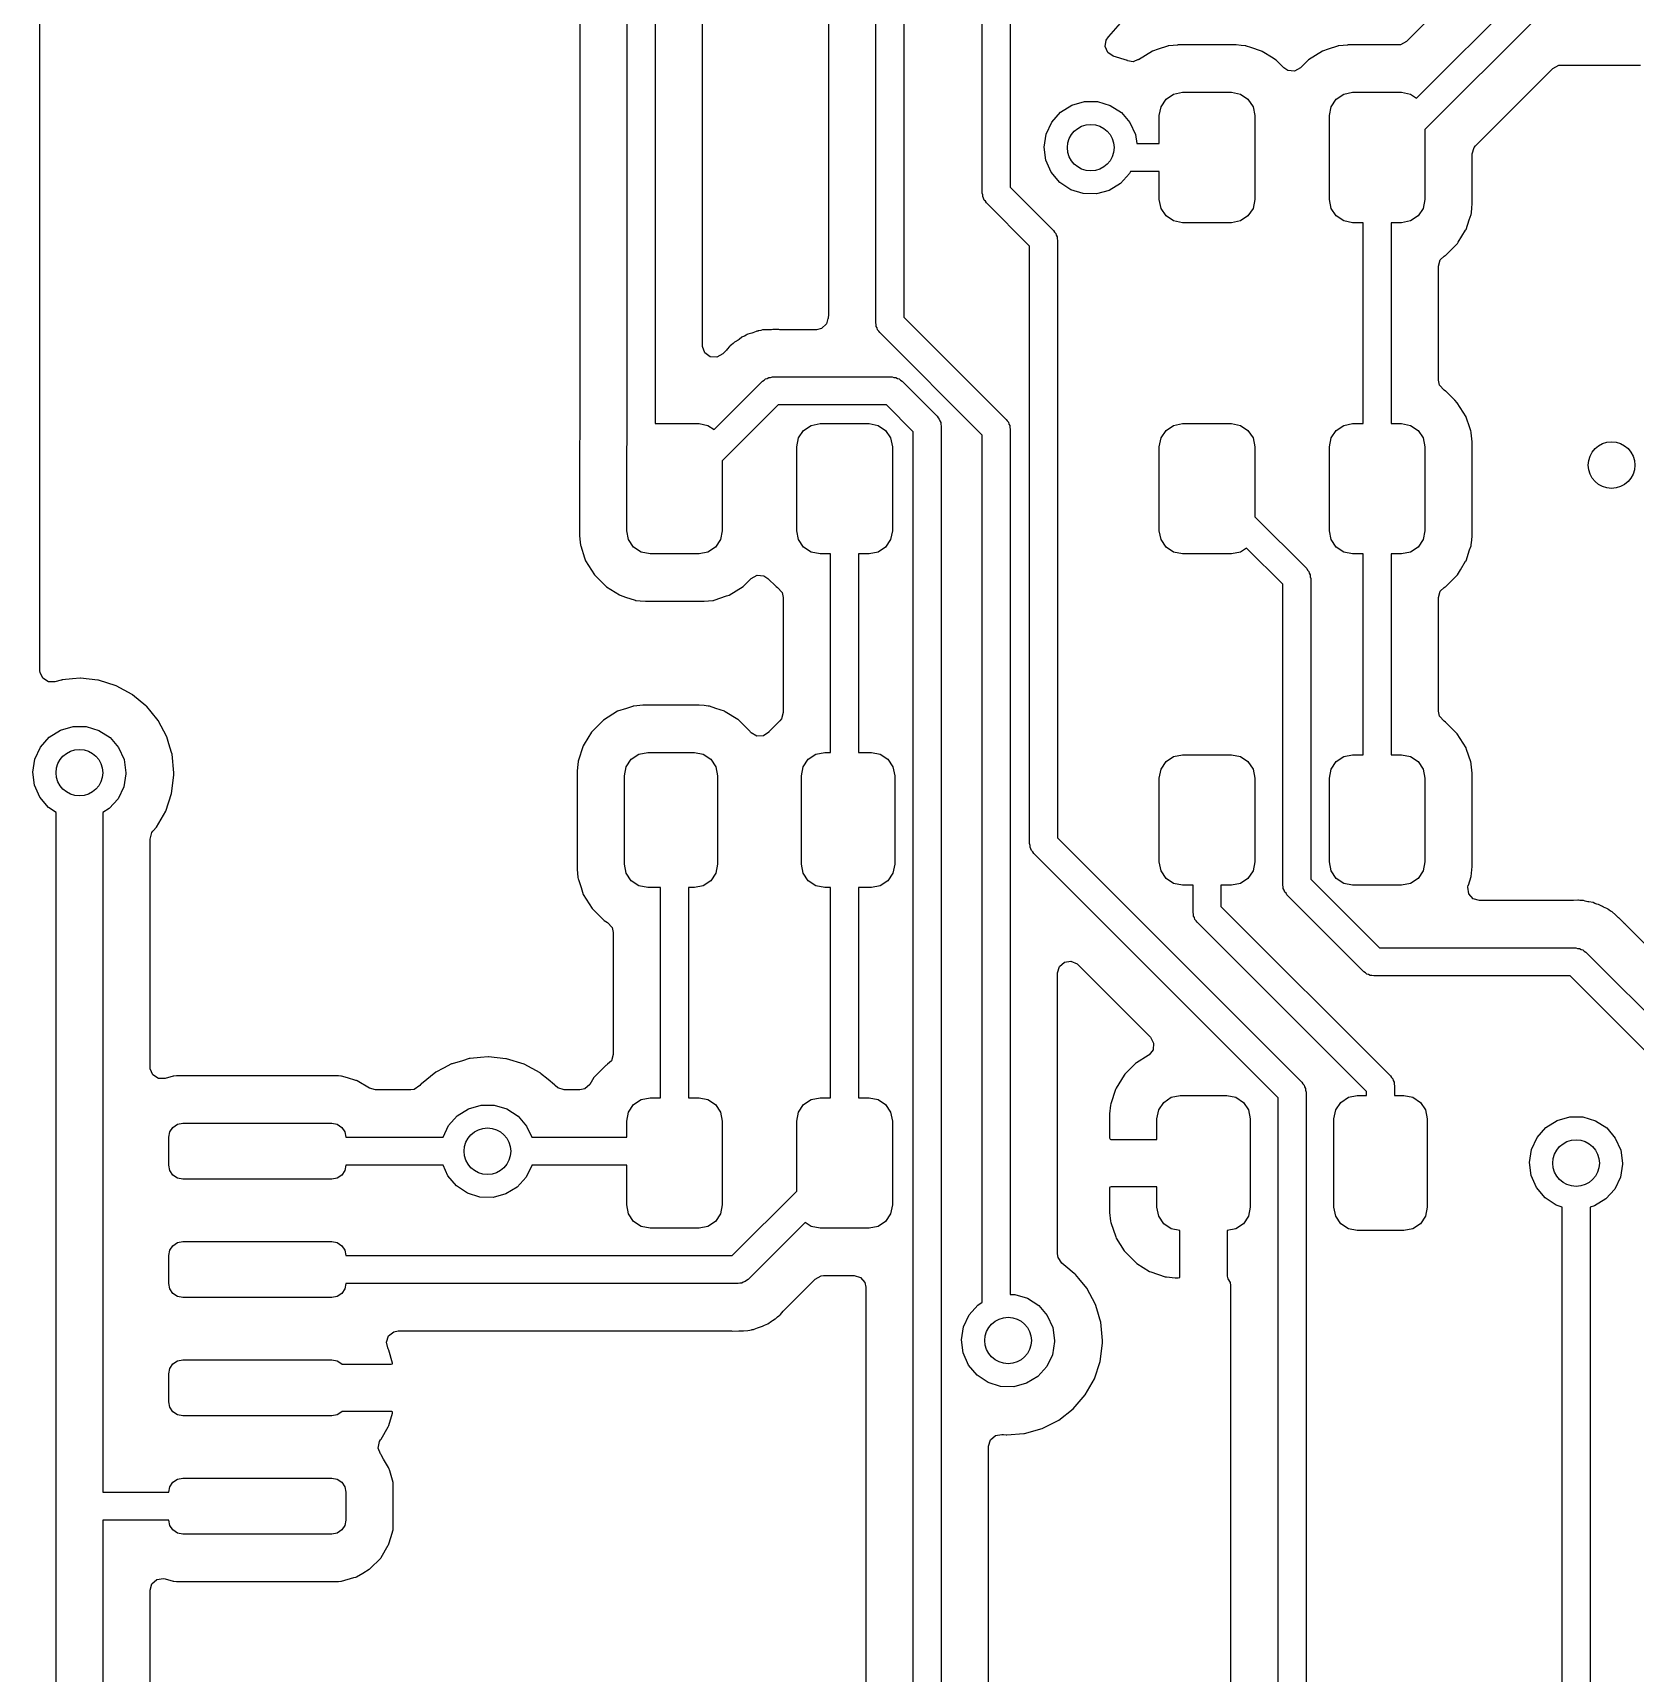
# Model space of a CAD drawing. Extents: x 41 to 172, y -227 to -42.
# Drawn here: x 107.14 to 124.33, y -128.03 to -110.42 of the extents above; entities that cross this region are included whole.
import ezdxf

# ---------------------------------------------------------------- set-up
doc = ezdxf.new("R2010")
doc.units = 0
doc.layers.add('BLACK', color=7, linetype='CONTINUOUS')

msp = doc.modelspace()

# ---------------------------------------------------------------- linework, layer by layer
at = {"layer": 'BLACK', "linetype": 'CONTINUOUS'}
for p, q in [((116.182, -113.534), (116.182, -87.2127)), ((116.482, -87.2131), (116.482, -113.472)), ((115.673, -87.5631), (115.673, -113.452)), ((113.515, -114.841), (113.515, -109.565)), ((113.815, -109.565), (113.815, -114.616)), ((122.722, -109.67), (121.877, -110.515)), ((113.006, -109.915), (113.006, -114.76)), ((114.323, -113.78), (114.323, -109.918)), ((121.987, -111.123), (123.107, -110.003)), ((107.212, -117.269), (107.212, -110.227)), ((117.325, -112.141), (117.325, -110.236)), ((117.625, -110.298), (117.625, -112.079)), ((118.707, -110.433), (118.807, -110.317)), ((123.276, -110.259), (122.075, -111.46)), ((118.643, -110.569), (118.655, -110.499)), ((118.672, -110.634), (118.643, -110.569)), ((118.655, -110.499), (118.68, -110.463)), ((118.68, -110.463), (118.682, -110.462)), ((118.682, -110.462), (118.707, -110.433)), ((119.312, -110.565), (119.213, -110.598)), ((119.319, -110.562), (119.312, -110.565)), ((119.312, -110.565), (119.312, -110.565)), ((119.326, -110.562), (119.319, -110.562)), ((119.421, -110.552), (119.326, -110.562)), ((119.326, -110.562), (119.326, -110.562)), ((119.425, -110.551), (119.421, -110.552)), ((119.421, -110.552), (119.421, -110.552)), ((120.05, -110.551), (119.425, -110.551)), ((120.105, -110.557), (120.05, -110.551)), ((120.148, -110.562), (120.105, -110.557)), ((120.155, -110.562), (120.148, -110.562)), ((120.148, -110.562), (120.148, -110.562)), ((120.161, -110.564), (120.155, -110.562)), ((120.208, -110.58), (120.161, -110.564)), ((120.161, -110.564), (120.161, -110.564)), ((120.323, -110.618), (120.208, -110.58)), ((121.137, -110.565), (121.038, -110.598)), ((121.144, -110.562), (121.137, -110.565)), ((121.137, -110.565), (121.137, -110.565)), ((121.151, -110.562), (121.144, -110.562)), ((121.246, -110.552), (121.151, -110.562)), ((121.151, -110.562), (121.151, -110.562)), ((121.25, -110.551), (121.246, -110.552)), ((121.246, -110.552), (121.246, -110.552)), ((121.788, -110.551), (121.25, -110.551)), ((121.814, -110.549), (121.788, -110.551)), ((121.877, -110.515), (121.814, -110.549)), ((118.731, -110.673), (118.672, -110.634)), ((118.882, -110.72), (118.731, -110.673)), ((118.885, -110.722), (118.882, -110.72)), ((118.946, -110.731), (118.885, -110.722)), ((118.999, -110.709), (118.946, -110.731)), ((119.001, -110.712), (118.999, -110.709)), ((119.151, -110.618), (119.001, -110.712)), ((119.213, -110.598), (119.151, -110.618)), ((120.329, -110.622), (120.323, -110.618)), ((120.448, -110.695), (120.329, -110.622)), ((120.329, -110.622), (120.329, -110.622)), ((120.473, -110.711), (120.448, -110.695)), ((120.482, -110.72), (120.473, -110.711)), ((120.561, -110.798), (120.482, -110.72)), ((120.826, -110.712), (120.741, -110.797)), ((120.976, -110.618), (120.826, -110.712)), ((121.038, -110.598), (120.976, -110.618)), ((123.449, -110.804), (123.512, -110.77)), ((123.512, -110.77), (123.538, -110.767)), ((123.538, -110.767), (124.391, -110.767)), ((120.606, -110.827), (120.561, -110.798)), ((120.677, -110.832), (120.606, -110.827)), ((120.739, -110.798), (120.677, -110.832)), ((120.741, -110.797), (120.739, -110.798)), ((122.62, -111.633), (123.449, -110.804)), ((119.298, -111.133), (119.379, -111.079)), ((119.379, -111.079), (119.475, -111.06)), ((119.475, -111.06), (120, -111.06)), ((120, -111.06), (120.096, -111.079)), ((120.096, -111.079), (120.177, -111.133)), ((121.123, -111.133), (121.204, -111.079)), ((121.204, -111.079), (121.3, -111.06)), ((121.3, -111.06), (121.825, -111.06)), ((121.825, -111.06), (121.921, -111.079)), ((121.921, -111.079), (121.987, -111.123)), ((118.071, -111.379), (118.165, -111.273)), ((118.165, -111.273), (118.285, -111.197)), ((118.285, -111.197), (118.421, -111.158)), ((118.421, -111.158), (118.563, -111.159)), ((118.563, -111.159), (118.699, -111.2)), ((118.699, -111.2), (118.818, -111.277)), ((118.818, -111.277), (118.91, -111.384)), ((119.225, -111.31), (119.244, -111.214)), ((119.244, -111.214), (119.298, -111.133)), ((120.177, -111.133), (120.231, -111.214)), ((120.231, -111.214), (120.25, -111.31)), ((121.05, -111.31), (121.069, -111.214)), ((121.069, -111.214), (121.123, -111.133)), ((118.011, -111.508), (118.071, -111.379)), ((118.91, -111.384), (118.969, -111.513)), ((119.225, -111.61), (119.225, -111.31)), ((120.25, -111.31), (120.25, -112.21)), ((121.05, -112.21), (121.05, -111.31)), ((122.075, -111.46), (122.075, -112.21)), ((117.989, -111.648), (118.011, -111.508)), ((118.007, -111.788), (117.989, -111.648)), ((118.969, -111.513), (118.983, -111.61)), ((118.983, -111.61), (119.225, -111.61)), ((122.604, -111.654), (122.62, -111.633)), ((118.065, -111.918), (118.007, -111.788)), ((122.584, -111.722), (122.604, -111.654)), ((122.584, -112.26), (122.584, -111.722)), ((118.156, -112.027), (118.065, -111.918)), ((118.904, -111.933), (118.808, -112.038)), ((118.915, -111.91), (118.904, -111.933)), ((119.225, -111.91), (118.915, -111.91)), ((119.225, -112.21), (119.225, -111.91)), ((117.33, -112.16), (117.325, -112.141)), ((117.33, -112.18), (117.33, -112.16)), ((117.625, -112.079), (118.089, -112.543)), ((118.274, -112.105), (118.156, -112.027)), ((118.409, -112.147), (118.274, -112.105)), ((118.551, -112.15), (118.409, -112.147)), ((118.688, -112.113), (118.551, -112.15)), ((118.808, -112.038), (118.688, -112.113)), ((117.34, -112.197), (117.33, -112.18)), ((117.345, -112.216), (117.34, -112.197)), ((117.359, -112.23), (117.345, -112.216)), ((117.369, -112.247), (117.359, -112.23)), ((117.833, -112.711), (117.369, -112.247)), ((119.244, -112.306), (119.225, -112.21)), ((119.298, -112.387), (119.244, -112.306)), ((120.231, -112.306), (120.177, -112.387)), ((120.25, -112.21), (120.231, -112.306)), ((121.069, -112.306), (121.05, -112.21)), ((121.123, -112.387), (121.069, -112.306)), ((122.056, -112.306), (122.002, -112.387)), ((122.075, -112.21), (122.056, -112.306)), ((122.574, -112.358), (122.58, -112.296)), ((122.58, -112.296), (122.584, -112.26)), ((119.379, -112.441), (119.298, -112.387)), ((119.475, -112.46), (119.379, -112.441)), ((120, -112.46), (119.475, -112.46)), ((120.096, -112.441), (120, -112.46)), ((120.177, -112.387), (120.096, -112.441)), ((121.204, -112.441), (121.123, -112.387)), ((121.3, -112.46), (121.204, -112.441)), ((121.412, -112.46), (121.3, -112.46)), ((121.412, -114.616), (121.412, -112.46)), ((121.825, -112.46), (121.712, -112.46)), ((121.712, -112.46), (121.712, -114.616)), ((121.921, -112.441), (121.825, -112.46)), ((122.002, -112.387), (121.921, -112.441)), ((122.517, -112.533), (122.551, -112.43)), ((122.551, -112.43), (122.571, -112.371)), ((122.571, -112.371), (122.573, -112.365)), ((122.571, -112.371), (122.571, -112.371)), ((122.573, -112.365), (122.574, -112.358)), ((118.089, -112.543), (118.099, -112.56)), ((118.099, -112.56), (118.113, -112.574)), ((118.113, -112.574), (118.118, -112.593)), ((118.118, -112.593), (118.128, -112.61)), ((118.128, -112.61), (118.128, -112.63)), ((118.128, -112.63), (118.133, -112.649)), ((118.133, -112.649), (118.133, -119.064)), ((122.299, -112.808), (122.424, -112.683)), ((122.424, -112.683), (122.434, -112.667)), ((122.434, -112.667), (122.513, -112.539)), ((122.513, -112.539), (122.517, -112.533)), ((122.513, -112.539), (122.513, -112.539)), ((117.833, -119.126), (117.833, -112.711)), ((122.221, -112.927), (122.241, -112.859)), ((122.241, -112.859), (122.281, -112.82)), ((122.281, -112.82), (122.293, -112.812)), ((122.293, -112.812), (122.299, -112.808)), ((122.293, -112.812), (122.293, -112.812)), ((122.221, -114.149), (122.221, -112.927)), ((115.654, -113.547), (115.601, -113.595)), ((115.669, -113.487), (115.654, -113.547)), ((115.671, -113.487), (115.669, -113.487)), ((115.673, -113.464), (115.671, -113.471)), ((115.671, -113.471), (115.671, -113.479)), ((115.671, -113.479), (115.671, -113.487)), ((115.673, -113.452), (115.673, -113.464)), ((116.187, -113.553), (116.182, -113.534)), ((116.187, -113.573), (116.187, -113.553)), ((116.197, -113.59), (116.187, -113.573)), ((116.482, -113.472), (117.581, -114.571)), ((114.65, -113.757), (114.635, -113.77)), ((114.665, -113.742), (114.65, -113.757)), ((114.672, -113.738), (114.665, -113.742)), ((114.705, -113.719), (114.672, -113.738)), ((114.672, -113.738), (114.672, -113.738)), ((114.715, -113.712), (114.705, -113.719)), ((114.745, -113.69), (114.715, -113.712)), ((114.752, -113.685), (114.745, -113.69)), ((114.772, -113.677), (114.752, -113.685)), ((114.79, -113.668), (114.772, -113.677)), ((114.802, -113.661), (114.79, -113.668)), ((114.808, -113.657), (114.802, -113.661)), ((114.853, -113.644), (114.808, -113.657)), ((114.864, -113.641), (114.853, -113.644)), ((114.9, -113.627), (114.864, -113.641)), ((114.907, -113.624), (114.9, -113.627)), ((114.9, -113.627), (114.9, -113.627)), ((114.915, -113.623), (114.907, -113.624)), ((114.921, -113.622), (114.915, -113.623)), ((114.915, -113.623), (114.915, -113.623)), ((114.928, -113.621), (114.921, -113.622)), ((114.948, -113.617), (114.928, -113.621)), ((114.968, -113.611), (114.948, -113.617)), ((115.014, -113.609), (114.968, -113.611)), ((115.026, -113.609), (115.014, -113.609)), ((115.031, -113.608), (115.026, -113.609)), ((115.06, -113.608), (115.031, -113.608)), ((115.064, -113.608), (115.06, -113.608)), ((115.079, -113.607), (115.064, -113.608)), ((115.134, -113.606), (115.079, -113.607)), ((115.142, -113.607), (115.134, -113.606)), ((115.154, -113.608), (115.142, -113.607)), ((115.142, -113.607), (115.142, -113.607)), ((115.545, -113.608), (115.154, -113.608)), ((115.601, -113.595), (115.545, -113.608)), ((116.202, -113.609), (116.197, -113.59)), ((116.216, -113.623), (116.202, -113.609)), ((116.226, -113.64), (116.216, -113.623)), ((117.325, -114.739), (116.226, -113.64)), ((114.324, -113.789), (114.323, -113.78)), ((114.349, -113.855), (114.324, -113.789)), ((114.405, -113.898), (114.349, -113.855)), ((114.476, -113.903), (114.405, -113.898)), ((114.539, -113.869), (114.476, -113.903)), ((114.58, -113.827), (114.539, -113.869)), ((114.588, -113.818), (114.58, -113.827)), ((114.613, -113.789), (114.588, -113.818)), ((114.618, -113.783), (114.613, -113.789)), ((114.635, -113.77), (114.618, -113.783)), ((115.053, -114.122), (115.072, -114.116)), ((115.072, -114.116), (116.358, -114.116)), ((116.358, -114.116), (116.377, -114.122)), ((114.447, -114.679), (114.966, -114.16)), ((114.966, -114.16), (114.983, -114.151)), ((114.983, -114.151), (114.997, -114.137)), ((114.997, -114.137), (115.016, -114.131)), ((115.016, -114.131), (115.033, -114.122)), ((115.033, -114.122), (115.053, -114.122)), ((116.377, -114.122), (116.397, -114.122)), ((116.397, -114.122), (116.414, -114.131)), ((116.414, -114.131), (116.433, -114.137)), ((116.433, -114.137), (116.447, -114.151)), ((116.447, -114.151), (116.464, -114.16)), ((116.464, -114.16), (116.841, -114.537)), ((122.233, -114.203), (122.221, -114.149)), ((122.281, -114.256), (122.233, -114.203)), ((122.298, -114.267), (122.281, -114.256)), ((122.303, -114.272), (122.298, -114.267)), ((122.396, -114.364), (122.303, -114.272)), ((115.134, -114.416), (114.535, -115.016)), ((116.296, -114.416), (115.134, -114.416)), ((116.585, -114.705), (116.296, -114.416)), ((122.423, -114.392), (122.396, -114.364)), ((122.517, -114.542), (122.423, -114.392)), ((113.815, -114.616), (114.285, -114.616)), ((114.285, -114.616), (114.381, -114.635)), ((114.381, -114.635), (114.447, -114.679)), ((115.408, -114.689), (115.489, -114.635)), ((115.489, -114.635), (115.585, -114.616)), ((115.585, -114.616), (116.11, -114.616)), ((116.11, -114.616), (116.206, -114.635)), ((116.206, -114.635), (116.287, -114.689)), ((116.841, -114.537), (116.85, -114.554)), ((116.85, -114.554), (116.864, -114.568)), ((116.864, -114.568), (116.87, -114.587)), ((116.87, -114.587), (116.879, -114.604)), ((116.879, -114.604), (116.879, -114.624)), ((116.879, -114.624), (116.885, -114.643)), ((116.885, -114.643), (116.885, -135.487)), ((117.581, -114.571), (117.591, -114.588)), ((117.591, -114.588), (117.605, -114.602)), ((117.605, -114.602), (117.61, -114.621)), ((117.61, -114.621), (117.62, -114.638)), ((117.62, -114.638), (117.62, -114.658)), ((119.298, -114.689), (119.379, -114.635)), ((119.379, -114.635), (119.475, -114.616)), ((119.475, -114.616), (120, -114.616)), ((120, -114.616), (120.096, -114.635)), ((120.096, -114.635), (120.177, -114.689)), ((121.123, -114.689), (121.204, -114.635)), ((121.204, -114.635), (121.3, -114.616)), ((121.3, -114.616), (121.412, -114.616)), ((121.712, -114.616), (121.825, -114.616)), ((121.825, -114.616), (121.921, -114.635)), ((121.921, -114.635), (122.002, -114.689)), ((122.519, -114.549), (122.517, -114.542)), ((122.557, -114.663), (122.519, -114.549)), ((113.006, -114.773), (113.001, -114.816)), ((113.001, -114.816), (113.001, -115.816)), ((113.006, -114.76), (113.006, -114.773)), ((115.335, -114.866), (115.354, -114.77)), ((115.354, -114.77), (115.408, -114.689)), ((116.287, -114.689), (116.341, -114.77)), ((116.341, -114.77), (116.36, -114.866)), ((116.585, -135.425), (116.585, -114.705)), ((117.325, -124.05), (117.325, -114.739)), ((117.62, -114.658), (117.625, -114.677)), ((117.625, -114.677), (117.625, -123.965)), ((119.225, -114.866), (119.244, -114.77)), ((119.244, -114.77), (119.298, -114.689)), ((120.177, -114.689), (120.231, -114.77)), ((120.231, -114.77), (120.25, -114.866)), ((121.05, -114.866), (121.069, -114.77)), ((121.069, -114.77), (121.123, -114.689)), ((122.002, -114.689), (122.056, -114.77)), ((122.056, -114.77), (122.075, -114.866)), ((122.567, -114.693), (122.557, -114.663)), ((122.573, -114.71), (122.567, -114.693)), ((122.573, -114.717), (122.573, -114.71)), ((122.583, -114.812), (122.573, -114.717)), ((122.573, -114.717), (122.573, -114.717)), ((122.584, -114.816), (122.583, -114.812)), ((122.584, -115.816), (122.584, -114.816)), ((113.51, -114.866), (113.515, -114.841)), ((113.51, -115.766), (113.51, -114.866)), ((115.335, -115.766), (115.335, -114.866)), ((116.36, -114.866), (116.36, -115.766)), ((119.225, -115.766), (119.225, -114.866)), ((120.25, -114.866), (120.25, -115.616)), ((121.05, -115.766), (121.05, -114.866)), ((122.075, -114.866), (122.075, -115.766)), ((114.535, -115.016), (114.535, -115.766)), ((120.25, -115.616), (120.807, -116.173)), ((113.001, -115.816), (113.002, -115.82)), ((113.002, -115.82), (113.002, -115.82)), ((113.002, -115.82), (113.009, -115.89)), ((113.529, -115.862), (113.51, -115.766)), ((113.583, -115.943), (113.529, -115.862)), ((114.516, -115.862), (114.462, -115.943)), ((114.535, -115.766), (114.516, -115.862)), ((115.354, -115.862), (115.335, -115.766)), ((115.408, -115.943), (115.354, -115.862)), ((116.341, -115.862), (116.287, -115.943)), ((116.36, -115.766), (116.341, -115.862)), ((119.244, -115.862), (119.225, -115.766)), ((119.298, -115.943), (119.244, -115.862)), ((121.069, -115.862), (121.05, -115.766)), ((121.123, -115.943), (121.069, -115.862)), ((122.056, -115.862), (122.002, -115.943)), ((122.075, -115.766), (122.056, -115.862)), ((122.576, -115.888), (122.578, -115.871)), ((122.578, -115.871), (122.584, -115.816)), ((113.009, -115.89), (113.012, -115.922)), ((113.012, -115.922), (113.015, -115.929)), ((113.015, -115.929), (113.015, -115.929)), ((113.015, -115.929), (113.057, -116.056)), ((113.664, -115.997), (113.583, -115.943)), ((113.76, -116.016), (113.664, -115.997)), ((114.285, -116.016), (113.76, -116.016)), ((114.381, -115.997), (114.285, -116.016)), ((114.462, -115.943), (114.381, -115.997)), ((115.489, -115.997), (115.408, -115.943)), ((115.585, -116.016), (115.489, -115.997)), ((115.697, -116.016), (115.585, -116.016)), ((115.697, -118.147), (115.697, -116.016)), ((116.11, -116.016), (115.997, -116.016)), ((115.997, -116.016), (115.997, -118.147)), ((116.206, -115.997), (116.11, -116.016)), ((116.287, -115.943), (116.206, -115.997)), ((119.379, -115.997), (119.298, -115.943)), ((119.475, -116.016), (119.379, -115.997)), ((120, -116.016), (119.475, -116.016)), ((120.096, -115.997), (120, -116.016)), ((120.162, -115.953), (120.096, -115.997)), ((120.55, -116.341), (120.162, -115.953)), ((121.204, -115.997), (121.123, -115.943)), ((121.3, -116.016), (121.204, -115.997)), ((121.412, -116.016), (121.3, -116.016)), ((121.412, -118.172), (121.412, -116.016)), ((121.825, -116.016), (121.712, -116.016)), ((121.712, -116.016), (121.712, -118.172)), ((121.921, -115.997), (121.825, -116.016)), ((122.002, -115.943), (121.921, -115.997)), ((122.517, -116.089), (122.556, -115.972)), ((122.556, -115.972), (122.571, -115.927)), ((122.571, -115.927), (122.573, -115.921)), ((122.571, -115.927), (122.571, -115.927)), ((122.573, -115.921), (122.576, -115.888)), ((113.057, -116.056), (113.068, -116.09)), ((113.068, -116.09), (113.162, -116.24)), ((120.807, -116.173), (120.816, -116.19)), ((120.816, -116.19), (120.83, -116.204)), ((120.83, -116.204), (120.835, -116.223)), ((120.835, -116.223), (120.845, -116.24)), ((122.424, -116.239), (122.457, -116.186)), ((122.457, -116.186), (122.513, -116.095)), ((122.513, -116.095), (122.517, -116.089)), ((122.513, -116.095), (122.513, -116.095)), ((113.162, -116.24), (113.287, -116.365)), ((113.287, -116.365), (113.293, -116.369)), ((113.293, -116.369), (113.293, -116.369)), ((113.293, -116.369), (113.43, -116.454)), ((114.609, -116.458), (114.759, -116.364)), ((114.759, -116.364), (114.846, -116.278)), ((114.846, -116.278), (114.908, -116.244)), ((114.908, -116.244), (114.979, -116.249)), ((114.979, -116.249), (115.024, -116.278)), ((115.024, -116.278), (115.112, -116.365)), ((115.112, -116.365), (115.129, -116.376)), ((115.129, -116.376), (115.177, -116.429)), ((120.55, -119.57), (120.55, -116.341)), ((120.845, -116.24), (120.845, -116.26)), ((120.845, -116.26), (120.85, -116.279)), ((120.85, -116.279), (120.85, -119.508)), ((122.241, -116.415), (122.281, -116.376)), ((122.281, -116.376), (122.293, -116.368)), ((122.293, -116.368), (122.299, -116.364)), ((122.293, -116.368), (122.293, -116.368)), ((122.299, -116.364), (122.424, -116.239)), ((113.43, -116.454), (113.437, -116.458)), ((113.437, -116.458), (113.497, -116.478)), ((113.497, -116.478), (113.599, -116.512)), ((113.599, -116.512), (113.599, -116.512)), ((113.599, -116.512), (113.605, -116.514)), ((113.605, -116.514), (113.612, -116.514)), ((113.612, -116.514), (113.612, -116.514)), ((113.612, -116.514), (113.655, -116.519)), ((113.655, -116.519), (113.71, -116.524)), ((113.71, -116.524), (114.335, -116.524)), ((114.335, -116.524), (114.339, -116.524)), ((114.339, -116.524), (114.434, -116.514)), ((114.339, -116.524), (114.339, -116.524)), ((114.434, -116.514), (114.434, -116.514)), ((114.434, -116.514), (114.441, -116.514)), ((114.441, -116.514), (114.448, -116.511)), ((114.448, -116.511), (114.58, -116.467)), ((114.448, -116.511), (114.448, -116.511)), ((114.58, -116.467), (114.609, -116.458)), ((115.177, -116.429), (115.189, -116.483)), ((115.189, -116.483), (115.189, -117.718)), ((122.221, -116.483), (122.241, -116.415)), ((122.221, -117.705), (122.221, -116.483)), ((107.213, -117.287), (107.212, -117.269)), ((107.242, -117.351), (107.213, -117.287)), ((107.302, -117.39), (107.242, -117.351)), ((107.373, -117.39), (107.302, -117.39)), ((107.439, -117.37), (107.373, -117.39)), ((107.445, -117.369), (107.439, -117.37)), ((107.439, -117.37), (107.439, -117.37)), ((107.451, -117.368), (107.445, -117.369)), ((107.56, -117.358), (107.451, -117.368)), ((107.451, -117.368), (107.451, -117.368)), ((107.642, -117.351), (107.56, -117.358)), ((107.648, -117.351), (107.642, -117.351)), ((107.833, -117.371), (107.648, -117.351)), ((107.648, -117.351), (107.648, -117.351)), ((107.839, -117.371), (107.833, -117.371)), ((107.833, -117.371), (107.833, -117.371)), ((108.028, -117.43), (107.839, -117.371)), ((108.202, -117.524), (108.028, -117.43)), ((108.206, -117.528), (108.202, -117.524)), ((108.349, -117.646), (108.206, -117.528)), ((108.206, -117.528), (108.206, -117.528)), ((113.685, -117.638), (113.681, -117.639)), ((114.285, -117.638), (113.685, -117.638)), ((114.34, -117.644), (114.285, -117.638)), ((108.354, -117.65), (108.349, -117.646)), ((108.358, -117.655), (108.354, -117.65)), ((108.404, -117.711), (108.358, -117.655)), ((108.358, -117.655), (108.358, -117.655)), ((108.479, -117.803), (108.404, -117.711)), ((108.572, -117.978), (108.479, -117.803)), ((113.261, -117.799), (113.136, -117.924)), ((113.411, -117.705), (113.261, -117.799)), ((113.506, -117.674), (113.411, -117.705)), ((113.572, -117.652), (113.506, -117.674)), ((113.579, -117.649), (113.572, -117.652)), ((113.572, -117.652), (113.572, -117.652)), ((113.586, -117.649), (113.579, -117.649)), ((113.681, -117.639), (113.586, -117.649)), ((113.586, -117.649), (113.586, -117.649)), ((113.681, -117.639), (113.681, -117.639)), ((114.383, -117.649), (114.34, -117.644)), ((114.39, -117.649), (114.383, -117.649)), ((114.383, -117.649), (114.383, -117.649)), ((114.396, -117.651), (114.39, -117.649)), ((114.464, -117.674), (114.396, -117.651)), ((114.396, -117.651), (114.396, -117.651)), ((114.558, -117.705), (114.464, -117.674)), ((114.564, -117.709), (114.558, -117.705)), ((114.702, -117.794), (114.564, -117.709)), ((114.564, -117.709), (114.564, -117.709)), ((114.708, -117.798), (114.702, -117.794)), ((114.833, -117.923), (114.708, -117.798)), ((115.152, -117.807), (115.036, -117.924)), ((115.169, -117.786), (115.152, -117.807)), ((115.189, -117.718), (115.169, -117.786)), ((122.233, -117.759), (122.221, -117.705)), ((122.281, -117.812), (122.233, -117.759)), ((122.298, -117.823), (122.281, -117.812)), ((107.217, -118.089), (107.311, -117.983)), ((107.311, -117.983), (107.431, -117.908)), ((107.431, -117.908), (107.567, -117.869)), ((107.567, -117.869), (107.709, -117.869)), ((107.709, -117.869), (107.845, -117.91)), ((107.845, -117.91), (107.964, -117.987)), ((107.964, -117.987), (108.056, -118.095)), ((108.595, -118.055), (108.572, -117.978)), ((113.132, -117.93), (113.053, -118.057)), ((113.136, -117.924), (113.132, -117.93)), ((113.132, -117.93), (113.132, -117.93)), ((114.837, -117.928), (114.833, -117.923)), ((114.844, -117.936), (114.837, -117.928)), ((114.905, -117.972), (114.844, -117.936)), ((114.976, -117.968), (114.905, -117.972)), ((115.033, -117.928), (114.976, -117.968)), ((115.036, -117.924), (115.033, -117.928)), ((122.423, -117.948), (122.298, -117.823)), ((122.517, -118.098), (122.423, -117.948)), ((107.157, -118.218), (107.217, -118.089)), ((108.056, -118.095), (108.115, -118.224)), ((108.623, -118.148), (108.595, -118.055)), ((108.629, -118.167), (108.623, -118.148)), ((113.043, -118.074), (112.987, -118.242)), ((113.053, -118.057), (113.043, -118.074)), ((113.558, -118.22), (113.639, -118.166)), ((113.639, -118.166), (113.735, -118.147)), ((113.735, -118.147), (114.235, -118.147)), ((114.235, -118.147), (114.331, -118.166)), ((114.331, -118.166), (114.412, -118.22)), ((115.458, -118.22), (115.539, -118.166)), ((115.539, -118.166), (115.635, -118.147)), ((115.635, -118.147), (115.697, -118.147)), ((115.997, -118.147), (116.135, -118.147)), ((116.135, -118.147), (116.231, -118.166)), ((116.231, -118.166), (116.312, -118.22)), ((122.522, -118.114), (122.517, -118.098)), ((122.567, -118.249), (122.522, -118.114)), ((107.135, -118.358), (107.157, -118.218)), ((108.115, -118.224), (108.135, -118.364)), ((108.648, -118.364), (108.629, -118.167)), ((112.984, -118.274), (112.977, -118.347)), ((112.987, -118.249), (112.984, -118.274)), ((112.987, -118.242), (112.987, -118.249)), ((112.987, -118.249), (112.987, -118.249)), ((113.485, -118.397), (113.504, -118.301)), ((113.504, -118.301), (113.558, -118.22)), ((114.412, -118.22), (114.466, -118.301)), ((114.466, -118.301), (114.485, -118.397)), ((115.385, -118.397), (115.404, -118.301)), ((115.404, -118.301), (115.458, -118.22)), ((116.312, -118.22), (116.366, -118.301)), ((116.366, -118.301), (116.385, -118.397)), ((119.225, -118.422), (119.244, -118.326)), ((119.244, -118.326), (119.298, -118.245)), ((119.298, -118.245), (119.379, -118.191)), ((119.379, -118.191), (119.475, -118.172)), ((119.475, -118.172), (120, -118.172)), ((120, -118.172), (120.096, -118.191)), ((120.096, -118.191), (120.177, -118.245)), ((120.177, -118.245), (120.231, -118.326)), ((120.231, -118.326), (120.25, -118.422)), ((121.05, -118.422), (121.069, -118.326)), ((121.069, -118.326), (121.123, -118.245)), ((121.123, -118.245), (121.204, -118.191)), ((121.204, -118.191), (121.3, -118.172)), ((121.3, -118.172), (121.412, -118.172)), ((121.712, -118.172), (121.825, -118.172)), ((121.825, -118.172), (121.921, -118.191)), ((121.921, -118.191), (122.002, -118.245)), ((122.002, -118.245), (122.056, -118.326)), ((122.056, -118.326), (122.075, -118.422)), ((122.573, -118.266), (122.567, -118.249)), ((122.573, -118.273), (122.573, -118.266)), ((122.583, -118.368), (122.573, -118.273)), ((122.573, -118.273), (122.573, -118.273)), ((107.153, -118.498), (107.135, -118.358)), ((107.211, -118.628), (107.153, -118.498)), ((108.111, -118.516), (108.05, -118.644)), ((108.135, -118.376), (108.111, -118.516)), ((108.135, -118.364), (108.135, -118.376)), ((108.623, -118.589), (108.648, -118.392)), ((108.648, -118.368), (108.648, -118.364)), ((108.648, -118.375), (108.648, -118.368)), ((108.648, -118.368), (108.648, -118.368)), ((108.648, -118.392), (108.648, -118.375)), ((112.977, -118.347), (112.977, -119.397)), ((113.485, -119.347), (113.485, -118.397)), ((114.485, -118.397), (114.485, -119.347)), ((115.385, -119.347), (115.385, -118.397)), ((116.385, -118.397), (116.385, -119.347)), ((119.225, -119.322), (119.225, -118.422)), ((120.25, -118.422), (120.25, -119.322)), ((121.05, -119.322), (121.05, -118.422)), ((122.075, -118.422), (122.075, -119.322)), ((122.584, -118.372), (122.583, -118.368)), ((122.584, -119.372), (122.584, -118.372)), ((107.302, -118.737), (107.211, -118.628)), ((108.05, -118.644), (107.954, -118.749)), ((108.561, -118.776), (108.623, -118.589)), ((107.385, -118.792), (107.302, -118.737)), ((107.385, -130.085), (107.385, -118.792)), ((107.954, -118.749), (107.885, -118.791)), ((107.885, -118.791), (107.885, -126.088)), ((108.463, -118.948), (108.561, -118.776)), ((108.393, -119.076), (108.414, -119.007)), ((108.414, -119.007), (108.424, -118.993)), ((108.424, -118.993), (108.427, -118.99)), ((108.427, -118.99), (108.463, -118.948)), ((108.393, -121.527), (108.393, -119.076)), ((117.838, -119.145), (117.833, -119.126)), ((117.838, -119.165), (117.838, -119.145)), ((117.848, -119.182), (117.838, -119.165)), ((117.853, -119.201), (117.848, -119.182)), ((117.867, -119.215), (117.853, -119.201)), ((117.877, -119.232), (117.867, -119.215)), ((118.133, -119.064), (120.756, -121.687)), ((112.977, -119.397), (112.977, -119.401)), ((113.504, -119.443), (113.485, -119.347)), ((114.485, -119.347), (114.466, -119.443)), ((115.404, -119.443), (115.385, -119.347)), ((116.385, -119.347), (116.366, -119.443)), ((120.5, -121.855), (117.877, -119.232)), ((119.244, -119.418), (119.225, -119.322)), ((120.25, -119.322), (120.231, -119.418)), ((121.069, -119.418), (121.05, -119.322)), ((122.075, -119.322), (122.056, -119.418)), ((122.573, -119.477), (122.584, -119.372)), ((112.977, -119.401), (112.977, -119.401)), ((112.977, -119.401), (112.986, -119.49)), ((112.986, -119.49), (112.987, -119.503)), ((112.987, -119.503), (112.99, -119.51)), ((112.99, -119.51), (112.99, -119.51)), ((112.99, -119.51), (113.019, -119.598)), ((113.558, -119.524), (113.504, -119.443)), ((113.639, -119.578), (113.558, -119.524)), ((114.412, -119.524), (114.331, -119.578)), ((114.466, -119.443), (114.412, -119.524)), ((115.458, -119.524), (115.404, -119.443)), ((115.539, -119.578), (115.458, -119.524)), ((116.312, -119.524), (116.231, -119.578)), ((116.366, -119.443), (116.312, -119.524)), ((119.298, -119.499), (119.244, -119.418)), ((119.379, -119.553), (119.298, -119.499)), ((119.475, -119.572), (119.379, -119.553)), ((119.587, -119.572), (119.475, -119.572)), ((119.587, -119.864), (119.587, -119.572)), ((120, -119.572), (119.887, -119.572)), ((119.887, -119.572), (119.887, -119.802)), ((120.096, -119.553), (120, -119.572)), ((120.177, -119.499), (120.096, -119.553)), ((120.231, -119.418), (120.177, -119.499)), ((120.556, -119.589), (120.55, -119.57)), ((120.85, -119.508), (121.588, -120.246)), ((121.123, -119.499), (121.069, -119.418)), ((121.204, -119.553), (121.123, -119.499)), ((121.3, -119.572), (121.204, -119.553)), ((121.825, -119.572), (121.3, -119.572)), ((121.921, -119.553), (121.825, -119.572)), ((122.002, -119.499), (121.921, -119.553)), ((122.056, -119.418), (122.002, -119.499)), ((122.536, -119.594), (122.541, -119.572)), ((122.541, -119.572), (122.542, -119.571)), ((122.542, -119.571), (122.573, -119.477)), ((113.019, -119.598), (113.043, -119.671)), ((113.043, -119.671), (113.137, -119.821)), ((113.735, -119.597), (113.639, -119.578)), ((113.872, -119.597), (113.735, -119.597)), ((113.872, -121.855), (113.872, -119.597)), ((114.235, -119.597), (114.172, -119.597)), ((114.172, -119.597), (114.172, -121.855)), ((114.331, -119.578), (114.235, -119.597)), ((115.635, -119.597), (115.539, -119.578)), ((115.697, -119.597), (115.635, -119.597)), ((115.697, -121.855), (115.697, -119.597)), ((116.135, -119.597), (115.997, -119.597)), ((115.997, -119.597), (115.997, -121.855)), ((116.231, -119.578), (116.135, -119.597)), ((120.556, -119.609), (120.556, -119.589)), ((120.565, -119.626), (120.556, -119.609)), ((120.571, -119.645), (120.565, -119.626)), ((120.585, -119.659), (120.571, -119.645)), ((120.594, -119.676), (120.585, -119.659)), ((121.42, -120.502), (120.594, -119.676)), ((122.546, -119.664), (122.536, -119.594)), ((122.593, -119.717), (122.546, -119.664)), ((122.661, -119.737), (122.593, -119.717)), ((123.659, -119.737), (122.661, -119.737)), ((123.671, -119.737), (123.659, -119.737)), ((123.717, -119.733), (123.671, -119.737)), ((123.725, -119.734), (123.717, -119.733)), ((123.738, -119.736), (123.725, -119.734)), ((123.758, -119.737), (123.738, -119.736)), ((123.779, -119.737), (123.758, -119.737)), ((123.796, -119.742), (123.779, -119.737)), ((123.824, -119.749), (123.796, -119.742)), ((123.836, -119.751), (123.824, -119.749)), ((123.881, -119.759), (123.836, -119.751)), ((113.137, -119.821), (113.262, -119.946)), ((119.593, -119.883), (119.587, -119.864)), ((119.593, -119.903), (119.593, -119.883)), ((119.602, -119.92), (119.593, -119.903)), ((119.608, -119.939), (119.602, -119.92)), ((119.887, -119.802), (121.706, -121.62)), ((123.901, -119.767), (123.881, -119.759)), ((123.92, -119.774), (123.901, -119.767)), ((123.94, -119.779), (123.92, -119.774)), ((123.947, -119.783), (123.94, -119.779)), ((123.981, -119.801), (123.947, -119.783)), ((123.947, -119.783), (123.947, -119.783)), ((123.991, -119.806), (123.981, -119.801)), ((124.027, -119.822), (123.991, -119.806)), ((124.034, -119.825), (124.027, -119.822)), ((124.027, -119.822), (124.027, -119.822)), ((124.04, -119.83), (124.034, -119.825)), ((124.051, -119.838), (124.04, -119.83)), ((124.067, -119.849), (124.051, -119.838)), ((124.079, -119.855), (124.067, -119.849)), ((124.086, -119.859), (124.079, -119.855)), ((124.12, -119.891), (124.086, -119.859)), ((124.129, -119.898), (124.12, -119.891)), ((124.132, -119.901), (124.129, -119.898)), ((124.153, -119.922), (124.132, -119.901)), ((124.156, -119.924), (124.153, -119.922)), ((124.207, -119.973), (124.156, -119.924)), ((113.262, -119.946), (113.268, -119.95)), ((113.268, -119.95), (113.268, -119.95)), ((113.268, -119.95), (113.304, -119.972)), ((113.304, -119.972), (113.352, -120.025)), ((113.352, -120.025), (113.364, -120.08)), ((113.364, -120.08), (113.364, -121.388)), ((119.622, -119.953), (119.608, -119.939)), ((119.631, -119.97), (119.622, -119.953)), ((121.45, -121.788), (119.631, -119.97)), ((124.212, -119.98), (124.207, -119.973)), ((124.22, -119.988), (124.212, -119.98)), ((124.212, -119.98), (124.212, -119.98)), ((128.28, -124.049), (124.22, -119.988)), ((121.588, -120.246), (123.696, -120.246)), ((123.696, -120.246), (123.715, -120.251)), ((123.715, -120.251), (123.735, -120.251)), ((123.735, -120.251), (123.752, -120.261)), ((123.752, -120.261), (123.771, -120.266)), ((123.771, -120.266), (123.785, -120.28)), ((118.133, -120.512), (118.154, -120.444)), ((118.154, -120.444), (118.207, -120.397)), ((118.207, -120.397), (118.277, -120.387)), ((118.277, -120.387), (118.342, -120.417)), ((118.342, -120.417), (118.349, -120.423)), ((118.349, -120.423), (119.13, -121.204)), ((123.785, -120.28), (123.802, -120.29)), ((123.802, -120.29), (128.261, -124.749)), ((118.133, -123.531), (118.133, -120.512)), ((121.437, -120.512), (121.42, -120.502)), ((121.451, -120.526), (121.437, -120.512)), ((121.47, -120.531), (121.451, -120.526)), ((121.487, -120.541), (121.47, -120.531)), ((121.507, -120.541), (121.487, -120.541)), ((121.526, -120.546), (121.507, -120.541)), ((123.634, -120.546), (121.526, -120.546)), ((128.049, -124.961), (123.634, -120.546)), ((119.13, -121.204), (119.164, -121.267)), ((119.164, -121.267), (119.159, -121.338)), ((111.629, -121.491), (111.543, -121.536)), ((111.634, -121.488), (111.629, -121.491)), ((111.629, -121.491), (111.629, -121.491)), ((111.745, -121.456), (111.634, -121.488)), ((111.818, -121.434), (111.745, -121.456)), ((111.824, -121.433), (111.818, -121.434)), ((111.818, -121.434), (111.818, -121.434)), ((111.83, -121.432), (111.824, -121.433)), ((111.939, -121.422), (111.83, -121.432)), ((111.83, -121.432), (111.83, -121.432)), ((112.021, -121.415), (111.939, -121.422)), ((112.027, -121.415), (112.021, -121.415)), ((112.212, -121.435), (112.027, -121.415)), ((112.027, -121.415), (112.027, -121.415)), ((112.218, -121.435), (112.212, -121.435)), ((112.212, -121.435), (112.212, -121.435)), ((112.407, -121.494), (112.218, -121.435)), ((112.581, -121.588), (112.407, -121.494)), ((113.28, -121.512), (113.252, -121.54)), ((113.286, -121.507), (113.28, -121.512)), ((113.292, -121.503), (113.286, -121.507)), ((113.304, -121.495), (113.292, -121.503)), ((113.292, -121.503), (113.292, -121.503)), ((113.344, -121.456), (113.304, -121.495)), ((113.364, -121.388), (113.344, -121.456)), ((118.971, -121.487), (118.856, -121.602)), ((118.982, -121.478), (118.971, -121.487)), ((119.107, -121.401), (118.982, -121.478)), ((119.117, -121.394), (119.107, -121.401)), ((119.159, -121.338), (119.117, -121.394)), ((108.395, -121.544), (108.393, -121.527)), ((108.424, -121.609), (108.395, -121.544)), ((108.484, -121.647), (108.424, -121.609)), ((108.555, -121.648), (108.484, -121.647)), ((108.641, -121.622), (108.555, -121.648)), ((108.648, -121.622), (108.641, -121.622)), ((108.676, -121.62), (108.648, -121.622)), ((108.648, -121.622), (108.648, -121.622)), ((108.678, -121.619), (108.676, -121.62)), ((108.676, -121.62), (108.676, -121.62)), ((110.412, -121.619), (108.678, -121.619)), ((110.414, -121.62), (110.412, -121.619)), ((110.442, -121.622), (110.414, -121.62)), ((110.414, -121.62), (110.414, -121.62)), ((110.449, -121.622), (110.442, -121.622)), ((110.442, -121.622), (110.442, -121.622)), ((110.513, -121.641), (110.449, -121.622)), ((110.601, -121.667), (110.513, -121.641)), ((110.609, -121.669), (110.601, -121.667)), ((110.601, -121.667), (110.601, -121.667)), ((110.615, -121.673), (110.609, -121.669)), ((110.749, -121.752), (110.615, -121.673)), ((110.615, -121.673), (110.615, -121.673)), ((111.459, -121.58), (111.305, -121.704)), ((111.543, -121.536), (111.459, -121.58)), ((112.585, -121.592), (112.581, -121.588)), ((112.667, -121.659), (112.585, -121.592)), ((112.585, -121.592), (112.585, -121.592)), ((112.733, -121.714), (112.667, -121.659)), ((113.157, -121.638), (113.113, -121.71)), ((113.161, -121.632), (113.157, -121.638)), ((113.157, -121.638), (113.157, -121.638)), ((113.252, -121.54), (113.161, -121.632)), ((118.847, -121.613), (118.762, -121.751)), ((118.856, -121.602), (118.847, -121.613)), ((120.756, -121.687), (120.766, -121.704)), ((121.706, -121.62), (121.716, -121.637)), ((121.716, -121.637), (121.73, -121.651)), ((121.73, -121.651), (121.735, -121.67)), ((121.735, -121.67), (121.745, -121.687)), ((121.745, -121.687), (121.745, -121.707)), ((110.813, -121.769), (110.749, -121.752)), ((111.191, -121.769), (110.813, -121.769)), ((111.229, -121.764), (111.191, -121.769)), ((111.288, -121.724), (111.229, -121.764)), ((111.301, -121.709), (111.288, -121.724)), ((111.305, -121.704), (111.301, -121.709)), ((112.737, -121.719), (112.733, -121.714)), ((112.741, -121.723), (112.737, -121.719)), ((112.737, -121.719), (112.737, -121.719)), ((112.77, -121.749), (112.741, -121.723)), ((112.838, -121.769), (112.77, -121.749)), ((113.005, -121.769), (112.838, -121.769)), ((113.06, -121.757), (113.005, -121.769)), ((113.113, -121.71), (113.06, -121.757)), ((113.664, -121.874), (113.76, -121.855)), ((113.76, -121.855), (113.872, -121.855)), ((114.172, -121.855), (114.285, -121.855)), ((114.285, -121.855), (114.381, -121.874)), ((115.489, -121.874), (115.585, -121.855)), ((115.585, -121.855), (115.697, -121.855)), ((115.997, -121.855), (116.11, -121.855)), ((116.11, -121.855), (116.206, -121.874)), ((118.756, -121.764), (118.705, -121.919)), ((118.762, -121.751), (118.756, -121.764)), ((119.273, -121.903), (119.354, -121.849)), ((119.354, -121.849), (119.45, -121.83)), ((119.45, -121.83), (119.95, -121.83)), ((119.95, -121.83), (120.046, -121.849)), ((120.046, -121.849), (120.127, -121.903)), ((120.5, -136.971), (120.5, -121.855)), ((120.766, -121.704), (120.78, -121.718)), ((120.78, -121.718), (120.785, -121.737)), ((120.785, -121.737), (120.795, -121.754)), ((120.795, -121.754), (120.795, -121.774)), ((120.795, -121.774), (120.8, -121.793)), ((120.8, -121.793), (120.8, -137.033)), ((121.173, -121.903), (121.254, -121.849)), ((121.254, -121.849), (121.35, -121.83)), ((121.35, -121.83), (121.45, -121.83)), ((121.45, -121.83), (121.45, -121.788)), ((121.745, -121.707), (121.75, -121.726)), ((121.75, -121.726), (121.75, -121.83)), ((121.75, -121.83), (121.85, -121.83)), ((121.85, -121.83), (121.946, -121.849)), ((121.946, -121.849), (122.027, -121.903)), ((111.69, -122.047), (111.81, -121.972)), ((111.81, -121.972), (111.946, -121.933)), ((111.946, -121.933), (112.088, -121.933)), ((112.088, -121.933), (112.224, -121.974)), ((112.224, -121.974), (112.343, -122.051)), ((113.51, -122.105), (113.529, -122.009)), ((113.529, -122.009), (113.583, -121.928)), ((113.583, -121.928), (113.664, -121.874)), ((114.381, -121.874), (114.462, -121.928)), ((114.462, -121.928), (114.516, -122.009)), ((114.516, -122.009), (114.535, -122.105)), ((115.335, -122.105), (115.354, -122.009)), ((115.354, -122.009), (115.408, -121.928)), ((115.408, -121.928), (115.489, -121.874)), ((116.206, -121.874), (116.287, -121.928)), ((116.287, -121.928), (116.341, -122.009)), ((116.341, -122.009), (116.36, -122.105)), ((118.702, -121.932), (118.692, -122.026)), ((118.692, -122.026), (118.692, -122.033)), ((118.692, -122.033), (118.692, -122.283)), ((118.705, -121.919), (118.702, -121.932)), ((119.2, -122.08), (119.219, -121.984)), ((119.219, -121.984), (119.273, -121.903)), ((120.127, -121.903), (120.181, -121.984)), ((120.181, -121.984), (120.2, -122.08)), ((121.1, -122.08), (121.119, -121.984)), ((121.119, -121.984), (121.173, -121.903)), ((122.027, -121.903), (122.081, -121.984)), ((122.081, -121.984), (122.1, -122.08)), ((108.606, -122.221), (108.639, -122.172)), ((108.639, -122.172), (108.688, -122.139)), ((108.688, -122.139), (108.745, -122.128)), ((108.745, -122.128), (110.345, -122.128)), ((110.345, -122.128), (110.402, -122.139)), ((110.402, -122.139), (110.451, -122.172)), ((110.451, -122.172), (110.484, -122.221)), ((111.538, -122.278), (111.596, -122.153)), ((111.596, -122.153), (111.69, -122.047)), ((112.343, -122.051), (112.435, -122.159)), ((112.435, -122.159), (112.49, -122.278)), ((113.51, -122.278), (113.51, -122.105)), ((114.535, -122.105), (114.535, -123.005)), ((115.335, -122.855), (115.335, -122.105)), ((116.36, -122.105), (116.36, -123.005)), ((119.2, -122.301), (119.2, -122.08)), ((120.2, -122.08), (120.2, -123.03)), ((121.1, -123.03), (121.1, -122.08)), ((122.1, -122.08), (122.1, -123.03)), ((123.28, -122.28), (123.374, -122.174)), ((123.374, -122.174), (123.494, -122.099)), ((123.494, -122.099), (123.63, -122.06)), ((123.63, -122.06), (123.772, -122.06)), ((123.772, -122.06), (123.908, -122.101)), ((123.908, -122.101), (124.027, -122.178)), ((124.027, -122.178), (124.119, -122.286)), ((108.595, -122.278), (108.606, -122.221)), ((108.595, -122.578), (108.595, -122.278)), ((110.484, -122.221), (110.495, -122.278)), ((110.495, -122.278), (111.538, -122.278)), ((112.49, -122.278), (113.51, -122.278)), ((118.692, -122.283), (118.696, -122.298)), ((118.696, -122.298), (118.698, -122.299)), ((118.698, -122.299), (118.706, -122.301)), ((118.706, -122.301), (119.2, -122.301)), ((123.22, -122.409), (123.28, -122.28)), ((124.119, -122.286), (124.178, -122.415)), ((123.198, -122.549), (123.22, -122.409)), ((123.216, -122.689), (123.198, -122.549)), ((124.198, -122.567), (124.174, -122.707)), ((124.178, -122.415), (124.198, -122.555)), ((124.198, -122.555), (124.198, -122.567)), ((108.606, -122.635), (108.595, -122.578)), ((108.639, -122.684), (108.606, -122.635)), ((108.688, -122.717), (108.639, -122.684)), ((108.745, -122.728), (108.688, -122.717)), ((110.345, -122.728), (108.745, -122.728)), ((110.402, -122.717), (110.345, -122.728)), ((110.451, -122.684), (110.402, -122.717)), ((110.484, -122.635), (110.451, -122.684)), ((110.495, -122.578), (110.484, -122.635)), ((111.539, -122.578), (110.495, -122.578)), ((111.59, -122.692), (111.539, -122.578)), ((111.681, -122.801), (111.59, -122.692)), ((112.429, -122.708), (112.333, -122.813)), ((112.49, -122.58), (112.429, -122.708)), ((112.491, -122.578), (112.49, -122.58)), ((113.51, -122.578), (112.491, -122.578)), ((113.51, -123.005), (113.51, -122.578)), ((123.274, -122.819), (123.216, -122.689)), ((124.174, -122.707), (124.113, -122.835)), ((111.799, -122.879), (111.681, -122.801)), ((111.934, -122.922), (111.799, -122.879)), ((112.213, -122.887), (112.076, -122.924)), ((112.333, -122.813), (112.213, -122.887)), ((114.642, -123.548), (115.335, -122.855)), ((118.694, -122.815), (118.692, -122.823)), ((118.692, -122.823), (118.692, -123.077)), ((118.695, -122.813), (118.694, -122.815)), ((118.71, -122.809), (118.695, -122.813)), ((119.2, -122.809), (118.71, -122.809)), ((119.2, -123.03), (119.2, -122.809)), ((123.365, -122.928), (123.274, -122.819)), ((124.113, -122.835), (124.017, -122.94)), ((112.076, -122.924), (111.934, -122.922)), ((113.529, -123.101), (113.51, -123.005)), ((114.535, -123.005), (114.516, -123.101)), ((116.36, -123.005), (116.341, -123.101)), ((118.692, -123.077), (118.692, -123.084)), ((118.692, -123.084), (118.702, -123.179)), ((119.219, -123.126), (119.2, -123.03)), ((120.2, -123.03), (120.181, -123.126)), ((121.119, -123.126), (121.1, -123.03)), ((122.1, -123.03), (122.081, -123.126)), ((123.483, -123.006), (123.365, -122.928)), ((123.548, -123.027), (123.483, -123.006)), ((123.548, -150.61), (123.548, -123.027)), ((123.897, -123.014), (123.848, -123.027)), ((123.848, -123.027), (123.848, -150.672)), ((124.017, -122.94), (123.897, -123.014)), ((113.583, -123.182), (113.529, -123.101)), ((113.664, -123.236), (113.583, -123.182)), ((113.76, -123.255), (113.664, -123.236)), ((114.285, -123.255), (113.76, -123.255)), ((114.381, -123.236), (114.285, -123.255)), ((114.462, -123.182), (114.381, -123.236)), ((114.516, -123.101), (114.462, -123.182)), ((115.423, -123.192), (114.811, -123.804)), ((115.489, -123.236), (115.423, -123.192)), ((115.585, -123.255), (115.489, -123.236)), ((116.11, -123.255), (115.585, -123.255)), ((116.206, -123.236), (116.11, -123.255)), ((116.287, -123.182), (116.206, -123.236)), ((116.341, -123.101), (116.287, -123.182)), ((118.702, -123.179), (118.705, -123.193)), ((118.705, -123.193), (118.757, -123.347)), ((119.273, -123.207), (119.219, -123.126)), ((119.354, -123.261), (119.273, -123.207)), ((119.446, -123.279), (119.354, -123.261)), ((120.046, -123.261), (119.954, -123.279)), ((120.127, -123.207), (120.046, -123.261)), ((120.181, -123.126), (120.127, -123.207)), ((121.173, -123.207), (121.119, -123.126)), ((121.254, -123.261), (121.173, -123.207)), ((121.35, -123.28), (121.254, -123.261)), ((121.946, -123.261), (121.85, -123.28)), ((122.027, -123.207), (121.946, -123.261)), ((122.081, -123.126), (122.027, -123.207)), ((108.606, -123.491), (108.639, -123.442)), ((108.639, -123.442), (108.688, -123.409)), ((108.688, -123.409), (108.745, -123.398)), ((108.745, -123.398), (110.345, -123.398)), ((110.345, -123.398), (110.402, -123.409)), ((110.402, -123.409), (110.451, -123.442)), ((110.451, -123.442), (110.484, -123.491)), ((118.757, -123.347), (118.763, -123.36)), ((118.763, -123.36), (118.848, -123.498)), ((119.446, -123.774), (119.446, -123.279)), ((119.954, -123.279), (119.954, -123.77)), ((121.85, -123.28), (121.35, -123.28)), ((108.595, -123.548), (108.606, -123.491)), ((108.595, -123.848), (108.595, -123.548)), ((110.484, -123.491), (110.495, -123.548)), ((110.495, -123.548), (114.642, -123.548)), ((118.139, -123.57), (118.133, -123.531)), ((118.179, -123.629), (118.139, -123.57)), ((118.848, -123.498), (118.857, -123.509)), ((118.857, -123.509), (118.972, -123.624)), ((118.972, -123.624), (118.983, -123.633)), ((115.196, -124.137), (115.533, -123.8)), ((115.533, -123.8), (115.596, -123.766)), ((115.596, -123.766), (115.622, -123.763)), ((115.622, -123.763), (115.95, -123.763)), ((115.95, -123.763), (116.018, -123.784)), ((116.018, -123.784), (116.065, -123.837)), ((118.223, -123.665), (118.179, -123.629)), ((118.312, -123.739), (118.223, -123.665)), ((118.321, -123.746), (118.312, -123.739)), ((118.325, -123.751), (118.321, -123.746)), ((118.361, -123.795), (118.325, -123.751)), ((118.325, -123.751), (118.325, -123.751)), ((118.446, -123.899), (118.361, -123.795)), ((118.983, -123.633), (119.121, -123.718)), ((119.121, -123.718), (119.134, -123.724)), ((119.134, -123.724), (119.289, -123.775)), ((119.289, -123.775), (119.302, -123.778)), ((119.302, -123.778), (119.396, -123.788)), ((119.396, -123.788), (119.403, -123.788)), ((119.403, -123.788), (119.428, -123.788)), ((119.428, -123.788), (119.443, -123.784)), ((119.443, -123.784), (119.444, -123.782)), ((119.444, -123.782), (119.446, -123.774)), ((119.954, -123.77), (119.962, -123.798)), ((119.962, -123.798), (119.986, -123.836)), ((108.606, -123.905), (108.595, -123.848)), ((108.639, -123.954), (108.606, -123.905)), ((108.688, -123.987), (108.639, -123.954)), ((110.451, -123.954), (110.402, -123.987)), ((110.484, -123.905), (110.451, -123.954)), ((110.495, -123.848), (110.484, -123.905)), ((114.704, -123.848), (110.495, -123.848)), ((114.724, -123.843), (114.704, -123.848)), ((114.743, -123.843), (114.724, -123.843)), ((114.76, -123.833), (114.743, -123.843)), ((114.779, -123.828), (114.76, -123.833)), ((114.793, -123.814), (114.779, -123.828)), ((114.811, -123.804), (114.793, -123.814)), ((116.065, -123.837), (116.076, -123.889)), ((116.076, -123.889), (116.076, -134.82)), ((117.625, -123.965), (117.676, -123.965)), ((117.676, -123.965), (117.812, -124.006)), ((118.539, -124.074), (118.446, -123.899)), ((119.986, -123.836), (119.991, -123.871)), ((119.991, -123.871), (119.991, -136.708)), ((108.745, -123.998), (108.688, -123.987)), ((110.345, -123.998), (108.745, -123.998)), ((110.402, -123.987), (110.345, -123.998)), ((115.159, -124.182), (115.188, -124.146)), ((115.188, -124.146), (115.196, -124.137)), ((117.184, -124.185), (117.278, -124.079)), ((117.278, -124.079), (117.325, -124.05)), ((117.812, -124.006), (117.931, -124.083)), ((117.931, -124.083), (118.023, -124.191)), ((118.564, -124.156), (118.539, -124.074)), ((114.877, -124.338), (114.913, -124.324)), ((114.913, -124.324), (114.924, -124.32)), ((114.924, -124.32), (114.968, -124.307)), ((114.968, -124.307), (114.987, -124.296)), ((114.987, -124.296), (115.004, -124.288)), ((115.004, -124.288), (115.024, -124.28)), ((115.024, -124.28), (115.062, -124.252)), ((115.062, -124.252), (115.072, -124.246)), ((115.072, -124.246), (115.104, -124.226)), ((115.104, -124.226), (115.111, -124.222)), ((115.104, -124.226), (115.104, -124.226)), ((115.111, -124.222), (115.126, -124.207)), ((115.126, -124.207), (115.142, -124.194)), ((115.142, -124.194), (115.152, -124.187)), ((115.152, -124.187), (115.159, -124.182)), ((117.102, -124.454), (117.124, -124.314)), ((117.124, -124.314), (117.184, -124.185)), ((118.023, -124.191), (118.082, -124.32)), ((118.082, -124.32), (118.102, -124.46)), ((118.586, -124.231), (118.564, -124.156)), ((118.596, -124.263), (118.586, -124.231)), ((118.615, -124.46), (118.596, -124.263)), ((110.932, -124.478), (110.954, -124.41)), ((110.947, -124.54), (110.932, -124.478)), ((110.954, -124.41), (111.009, -124.366)), ((111.009, -124.366), (111.057, -124.356)), ((111.057, -124.356), (114.622, -124.356)), ((114.622, -124.356), (114.634, -124.357)), ((114.634, -124.357), (114.634, -124.357)), ((114.634, -124.357), (114.642, -124.359)), ((114.642, -124.359), (114.713, -124.357)), ((114.713, -124.357), (114.717, -124.356)), ((114.717, -124.356), (114.746, -124.356)), ((114.746, -124.356), (114.75, -124.356)), ((114.75, -124.356), (114.762, -124.355)), ((114.762, -124.355), (114.808, -124.354)), ((114.808, -124.354), (114.829, -124.348)), ((114.829, -124.348), (114.848, -124.344)), ((114.848, -124.344), (114.855, -124.343)), ((114.855, -124.343), (114.862, -124.342)), ((114.862, -124.342), (114.87, -124.341)), ((114.862, -124.342), (114.862, -124.342)), ((114.87, -124.341), (114.877, -124.338)), ((114.877, -124.338), (114.877, -124.338)), ((117.12, -124.594), (117.102, -124.454)), ((118.102, -124.472), (118.078, -124.612)), ((118.102, -124.46), (118.102, -124.472)), ((118.59, -124.685), (118.615, -124.488)), ((118.615, -124.488), (118.615, -124.46)), ((108.639, -124.712), (108.688, -124.679)), ((108.688, -124.679), (108.745, -124.668)), ((108.745, -124.668), (110.345, -124.668)), ((110.345, -124.668), (110.402, -124.679)), ((110.402, -124.679), (110.451, -124.712)), ((110.946, -124.541), (110.947, -124.54)), ((110.949, -124.546), (110.946, -124.541)), ((110.949, -124.547), (110.949, -124.546)), ((110.95, -124.548), (110.949, -124.547)), ((110.956, -124.562), (110.95, -124.548)), ((110.997, -124.702), (110.956, -124.562)), ((117.178, -124.724), (117.12, -124.594)), ((118.078, -124.612), (118.017, -124.74)), ((108.595, -124.818), (108.606, -124.761)), ((108.595, -125.118), (108.595, -124.818)), ((108.606, -124.761), (108.639, -124.712)), ((110.451, -124.712), (110.452, -124.714)), ((110.452, -124.714), (110.982, -124.714)), ((110.982, -124.714), (110.995, -124.71)), ((110.995, -124.71), (110.997, -124.702)), ((117.269, -124.833), (117.178, -124.724)), ((117.387, -124.911), (117.269, -124.833)), ((117.921, -124.845), (117.801, -124.919)), ((118.017, -124.74), (117.921, -124.845)), ((118.528, -124.872), (118.59, -124.685)), ((117.522, -124.954), (117.387, -124.911)), ((117.664, -124.956), (117.522, -124.954)), ((117.801, -124.919), (117.664, -124.956)), ((118.43, -125.044), (118.528, -124.872)), ((108.606, -125.175), (108.595, -125.118)), ((108.639, -125.224), (108.606, -125.175)), ((118.145, -125.316), (118.301, -125.194)), ((118.301, -125.194), (118.43, -125.044)), ((108.688, -125.257), (108.639, -125.224)), ((108.745, -125.268), (108.688, -125.257)), ((110.345, -125.268), (108.745, -125.268)), ((110.402, -125.257), (110.345, -125.268)), ((110.451, -125.224), (110.402, -125.257)), ((110.452, -125.222), (110.451, -125.224)), ((110.988, -125.222), (110.452, -125.222)), ((110.95, -125.388), (110.956, -125.374)), ((110.956, -125.374), (110.995, -125.239)), ((110.995, -125.225), (110.988, -125.222)), ((110.995, -125.239), (110.995, -125.225)), ((117.974, -125.402), (118.139, -125.318)), ((118.139, -125.318), (118.145, -125.316)), ((118.139, -125.318), (118.139, -125.318)), ((110.841, -125.614), (110.855, -125.544)), ((110.855, -125.544), (110.867, -125.525)), ((110.867, -125.525), (110.873, -125.518)), ((110.873, -125.518), (110.95, -125.388)), ((117.393, -125.593), (117.413, -125.525)), ((117.413, -125.525), (117.467, -125.478)), ((117.467, -125.478), (117.534, -125.468)), ((117.534, -125.468), (117.554, -125.47)), ((117.554, -125.47), (117.581, -125.473)), ((117.581, -125.473), (117.587, -125.473)), ((117.587, -125.473), (117.772, -125.458)), ((117.587, -125.473), (117.587, -125.473)), ((117.772, -125.458), (117.772, -125.458)), ((117.772, -125.458), (117.778, -125.458)), ((117.778, -125.458), (117.968, -125.405)), ((117.968, -125.405), (117.974, -125.402)), ((117.974, -125.402), (117.974, -125.402)), ((110.867, -125.678), (110.841, -125.614)), ((110.869, -125.681), (110.867, -125.678)), ((110.873, -125.688), (110.869, -125.681)), ((110.9, -125.733), (110.873, -125.688)), ((110.873, -125.688), (110.873, -125.688)), ((110.954, -125.824), (110.9, -125.733)), ((117.393, -135.45), (117.393, -125.593)), ((110.956, -125.832), (110.954, -125.824)), ((110.965, -125.86), (110.956, -125.832)), ((110.956, -125.832), (110.956, -125.832)), ((111.001, -125.984), (110.965, -125.86)), ((107.885, -126.088), (108.595, -126.088)), ((108.595, -126.088), (108.606, -126.031)), ((108.606, -126.031), (108.639, -125.982)), ((108.639, -125.982), (108.688, -125.949)), ((108.688, -125.949), (108.745, -125.938)), ((108.745, -125.938), (110.345, -125.938)), ((110.345, -125.938), (110.402, -125.949)), ((110.402, -125.949), (110.451, -125.982)), ((110.451, -125.982), (110.484, -126.031)), ((110.484, -126.031), (110.495, -126.088)), ((110.495, -126.088), (110.495, -126.388)), ((111.001, -125.991), (111.001, -125.984)), ((111.002, -126.004), (111.001, -125.991)), ((111.001, -125.991), (111.001, -125.991)), ((111.003, -126.021), (111.002, -126.004)), ((111.003, -126.455), (111.003, -126.021)), ((108.595, -126.388), (107.885, -126.388)), ((107.885, -126.388), (107.885, -130.085)), ((108.606, -126.445), (108.595, -126.388)), ((110.495, -126.388), (110.484, -126.445)), ((108.639, -126.494), (108.606, -126.445)), ((108.688, -126.527), (108.639, -126.494)), ((108.745, -126.538), (108.688, -126.527)), ((110.345, -126.538), (108.745, -126.538)), ((110.402, -126.527), (110.345, -126.538)), ((110.451, -126.494), (110.402, -126.527)), ((110.484, -126.445), (110.451, -126.494)), ((110.956, -126.644), (110.977, -126.574)), ((110.977, -126.574), (111.001, -126.492)), ((111.001, -126.492), (111.002, -126.476)), ((111.002, -126.476), (111.003, -126.457)), ((111.003, -126.457), (111.003, -126.455)), ((111.003, -126.457), (111.003, -126.457)), ((110.752, -126.912), (110.869, -126.795)), ((110.869, -126.795), (110.873, -126.788)), ((110.873, -126.788), (110.95, -126.658)), ((110.873, -126.788), (110.873, -126.788)), ((110.95, -126.658), (110.954, -126.652)), ((110.954, -126.652), (110.956, -126.644)), ((110.609, -126.997), (110.677, -126.957)), ((110.677, -126.957), (110.745, -126.916)), ((110.745, -126.916), (110.752, -126.912)), ((110.745, -126.916), (110.745, -126.916)), ((108.393, -127.139), (108.414, -127.071)), ((108.393, -129.719), (108.393, -127.139)), ((108.414, -127.071), (108.467, -127.025)), ((108.467, -127.025), (108.537, -127.015)), ((108.537, -127.015), (108.555, -127.018)), ((108.555, -127.018), (108.641, -127.044)), ((108.641, -127.044), (108.648, -127.044)), ((108.648, -127.044), (108.648, -127.044)), ((108.648, -127.044), (108.676, -127.046)), ((108.676, -127.046), (108.676, -127.046)), ((108.676, -127.046), (108.678, -127.046)), ((108.678, -127.046), (110.412, -127.046)), ((110.412, -127.046), (110.414, -127.046)), ((110.414, -127.046), (110.442, -127.044)), ((110.414, -127.046), (110.414, -127.046)), ((110.442, -127.044), (110.442, -127.044)), ((110.442, -127.044), (110.449, -127.044)), ((110.449, -127.044), (110.582, -127.005)), ((110.582, -127.005), (110.601, -126.999)), ((110.601, -126.999), (110.609, -126.997)), ((110.601, -126.999), (110.601, -126.999))]:
    msp.add_line(p, q, dxfattribs=at)
at = {"layer": 'BLACK'}
for centre in [(118.489, -111.654), (124.079, -115.062), (107.635, -118.364), (112.014, -122.428), (123.698, -122.555), (117.602, -124.46)]:
    msp.add_circle(centre, 0.25, dxfattribs=at)

doc.saveas('drawing.dxf')
